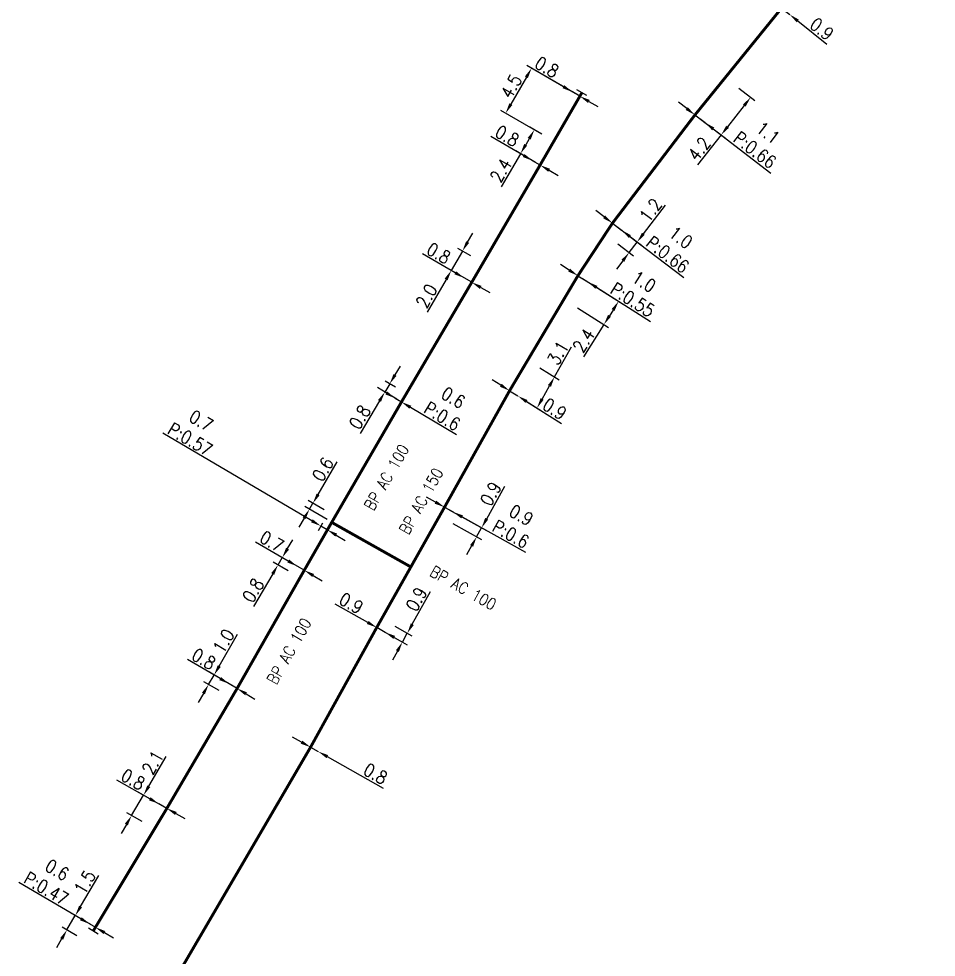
# Model space of a CAD drawing. Header units: millimetres. Extents: x 185000 to 186000, y 127990 to 129010.
# Drawn here: x 185797.8 to 185877.5, y 128826.4 to 128907.9 of the extents above; entities that cross this region are included whole.
import ezdxf
from ezdxf.enums import TextEntityAlignment as Align

# ---------------------------------------------------------------- set-up
doc = ezdxf.new("R2010")
doc.units = ezdxf.units.MM
doc.header["$PDMODE"] = 34
doc.linetypes.add('L_25_AP', pattern=[2000, 1000, 1000])
doc.layers.get('0').update_dxf_attribs({"linetype": 'CONTINUOUS'})
doc.layers.get('DEFPOINTS').update_dxf_attribs({"linetype": 'CONTINUOUS'})
doc.layers.add('L_150', color=1, linetype='CONTINUOUS')
doc.layers.add('L_340', color=7, linetype='CONTINUOUS')
doc.styles.get("Standard").update_dxf_attribs({"font": 'romans.shx', "width": 0.85})
doc.dimstyles.get("Standard").update_dxf_attribs({"dimtxt": 1.5, "dimasz": 1.2, "dimexe": 0.625, "dimexo": 0.625, "dimgap": 0.25, "dimtad": 1, "dimdec": 1, "dimzin": 0, "dimdsep": 46, "dimtxsty": 'Standard', "dimcen": -0.5, "dimadec": 0, "dimazin": 0, "dimtfac": 1, "dimtdec": 1, "dimtmove": 0, "dimatfit": 3, "dimfxl": 0, "dimtolj": 1, "dimtzin": 0, "dimarcsym": 0})

# ---------------------------------------------------------------- blocks, each defined once
blk = doc.blocks.new('*D783')
at = {"layer": 'DEFPOINTS', "color": 0, "linetype": 'Continuous', "transparency": 16777216}
for p in [(185830.071, 128855.363), (185828.908, 128855.02), (185831.562, 128854.522)]:
    blk.add_point(p, dxfattribs=at)
at = {"layer": 'L_150', "color": 0, "linetype": 'Continuous', "lineweight": -2, "transparency": 16777216}
for p, q in [((185831.999, 128855.309), (185833.574, 128858.144)), ((185829.316, 128854.789), (185831.547, 128853.531)), ((185830.479, 128855.132), (185831.97, 128854.292)), ((185831.139, 128853.761), (185831.562, 128854.522)), ((185830.702, 128852.975), (185830.265, 128852.188))]:
    blk.add_line(p, q, dxfattribs=at)
at = {"layer": 'L_150', "color": 0, "linetype": 'Continuous', "transparency": 16777216}
for points in [[(185831.868, 128855.381), (185832.13, 128855.236), (185831.562, 128854.522)], [(185830.571, 128853.047), (185830.833, 128852.902), (185831.139, 128853.761)]]:
    blk.add_solid(points, dxfattribs=at)
at = {"layer": 'L_150', "color": 0, "linetype": 'Continuous', "transparency": 16777216, "insert": (185832.352, 128857.489), "char_height": 1.125, "attachment_point": 5, "rotation": 60.94529}
blk.add_mtext('\\A1;0.9', dxfattribs=at)
blk = doc.blocks.new('*D784')
at = {"layer": 'DEFPOINTS', "color": 0, "linetype": 'Continuous', "transparency": 16777216}
for p in [(185828.908, 128855.02), (185829.648, 128854.602), (185829.648, 128854.602)]:
    blk.add_point(p, dxfattribs=at)
at = {"layer": 'L_150', "color": 0, "linetype": 'Continuous', "lineweight": -2, "transparency": 16777216}
for p, q in [((185828.124, 128855.462), (185825.308, 128857.05)), ((185829.648, 128854.602), (185828.908, 128855.02)), ((185830.432, 128854.16), (185831.216, 128853.718))]:
    blk.add_line(p, q, dxfattribs=at)
at = {"layer": 'L_150', "color": 0, "linetype": 'Continuous', "transparency": 16777216}
for points in [[(185828.198, 128855.592), (185828.05, 128855.331), (185828.908, 128855.02)], [(185830.506, 128854.291), (185830.359, 128854.029), (185829.648, 128854.602)]]:
    blk.add_solid(points, dxfattribs=at)
at = {"layer": 'L_150', "color": 0, "linetype": 'Continuous', "transparency": 16777216, "insert": (185826.693, 128857.13), "char_height": 1.125, "attachment_point": 5, "rotation": 330.57802}
blk.add_mtext('\\A1;0.9', dxfattribs=at)
blk = doc.blocks.new('*D785')
at = {"layer": 'DEFPOINTS', "color": 0, "linetype": 'Continuous', "transparency": 16777216}
for p in [(185823.166, 128844.63), (185823.837, 128844.253), (185823.837, 128844.253)]:
    blk.add_point(p, dxfattribs=at)
at = {"layer": 'L_150', "color": 0, "linetype": 'Continuous', "lineweight": -2, "transparency": 16777216}
for p, q in [((185822.381, 128845.071), (185821.597, 128845.512)), ((185823.166, 128844.63), (185823.837, 128844.253)), ((185824.622, 128843.813), (185829.474, 128841.087))]:
    blk.add_line(p, q, dxfattribs=at)
at = {"layer": 'L_150', "color": 0, "linetype": 'Continuous', "transparency": 16777216}
for points in [[(185822.455, 128845.202), (185822.308, 128844.94), (185823.166, 128844.63)], [(185824.696, 128843.943), (185824.549, 128843.682), (185823.837, 128844.253)]]:
    blk.add_solid(points, dxfattribs=at)
at = {"layer": 'L_150', "color": 0, "linetype": 'Continuous', "transparency": 16777216, "insert": (185828.804, 128842.324), "char_height": 1.125, "attachment_point": 5, "rotation": 330.67507}
blk.add_mtext('\\A1;0.8', dxfattribs=at)
blk = doc.blocks.new('*D786')
at = {"layer": 'DEFPOINTS', "color": 0, "linetype": 'Continuous', "transparency": 16777216}
for p in [(185834.793, 128865.469), (185835.1, 128864.269), (185837.58, 128862.892)]:
    blk.add_point(p, dxfattribs=at)
at = {"layer": 'L_150', "color": 0, "linetype": 'Continuous', "lineweight": -2, "transparency": 16777216}
for p, q in [((185838.453, 128864.466), (185840.023, 128867.293)), ((185835.203, 128865.241), (185838.426, 128863.452)), ((185835.509, 128864.042), (185837.989, 128862.665)), ((185837.58, 128862.892), (185838.016, 128863.679)), ((185837.143, 128862.106), (185836.706, 128861.319))]:
    blk.add_line(p, q, dxfattribs=at)
at = {"layer": 'L_150', "color": 0, "linetype": 'Continuous', "transparency": 16777216}
for points in [[(185838.322, 128864.539), (185838.584, 128864.393), (185838.016, 128863.679)], [(185837.011, 128862.178), (185837.274, 128862.033), (185837.58, 128862.892)]]:
    blk.add_solid(points, dxfattribs=at)
at = {"layer": 'L_150', "color": 0, "linetype": 'Continuous', "transparency": 16777216, "insert": (185838.801, 128866.637), "char_height": 1.125, "attachment_point": 5, "rotation": 60.95919}
blk.add_mtext('\\A1;0.9', dxfattribs=at)
blk = doc.blocks.new('*D787')
at = {"layer": 'DEFPOINTS', "color": 0, "linetype": 'Continuous', "transparency": 16777216}
for p in [(185834.793, 128865.469), (185835.536, 128865.056), (185835.536, 128865.056)]:
    blk.add_point(p, dxfattribs=at)
at = {"layer": 'L_150', "color": 0, "linetype": 'Continuous', "lineweight": -2, "transparency": 16777216}
for p, q in [((185834.006, 128865.906), (185833.22, 128866.343)), ((185834.793, 128865.469), (185835.536, 128865.056)), ((185836.323, 128864.619), (185841.817, 128861.569))]:
    blk.add_line(p, q, dxfattribs=at)
at = {"layer": 'L_150', "color": 0, "linetype": 'Continuous', "transparency": 16777216}
for points in [[(185834.079, 128866.037), (185833.934, 128865.775), (185834.793, 128865.469)], [(185836.396, 128864.751), (185836.25, 128864.488), (185835.536, 128865.056)]]:
    blk.add_solid(points, dxfattribs=at)
at = {"layer": 'L_150', "color": 0, "linetype": 'Continuous', "transparency": 16777216, "insert": (185840.999, 128863.953), "char_height": 1.125, "attachment_point": 5, "rotation": 330.95919}
blk.add_mtext('\\A1;0.9\\PP:0.6', dxfattribs=at)
blk = doc.blocks.new('*D788')
at = {"layer": 'DEFPOINTS', "color": 0, "linetype": 'Continuous', "transparency": 16777216}
for p in [(185842.677, 128877.824), (185844.341, 128876.776), (185841.157, 128875.122)]:
    blk.add_point(p, dxfattribs=at)
at = {"layer": 'L_150', "color": 0, "linetype": 'Continuous', "lineweight": -2, "transparency": 16777216}
for p, q in [((185844.341, 128876.776), (185845.815, 128879.395)), ((185843.074, 128877.574), (185844.738, 128876.526)), ((185843.261, 128874.859), (185843.899, 128875.992)), ((185841.554, 128874.872), (185843.217, 128873.825))]:
    blk.add_line(p, q, dxfattribs=at)
at = {"layer": 'L_150', "color": 0, "linetype": 'Continuous', "transparency": 16777216}
for points in [[(185843.768, 128876.066), (185844.03, 128875.918), (185844.341, 128876.776)], [(185843.131, 128874.933), (185843.392, 128874.786), (185842.82, 128874.075)]]:
    blk.add_solid(points, dxfattribs=at)
at = {"layer": 'L_150', "color": 0, "linetype": 'Continuous', "transparency": 16777216, "insert": (185844.645, 128878.846), "char_height": 1.125, "attachment_point": 5, "rotation": 60.62913}
blk.add_mtext('\\A1;3.1', dxfattribs=at)
blk = doc.blocks.new('*D789')
at = {"layer": 'DEFPOINTS', "color": 0, "linetype": 'Continuous', "transparency": 16777216}
for p in [(185840.437, 128875.575), (185841.157, 128875.122), (185841.157, 128875.122)]:
    blk.add_point(p, dxfattribs=at)
at = {"layer": 'L_150', "color": 0, "linetype": 'Continuous', "lineweight": -2, "transparency": 16777216}
for p, q in [((185839.676, 128876.054), (185838.914, 128876.534)), ((185840.437, 128875.575), (185841.157, 128875.122)), ((185841.918, 128874.643), (185844.937, 128872.742))]:
    blk.add_line(p, q, dxfattribs=at)
at = {"layer": 'L_150', "color": 0, "linetype": 'Continuous', "transparency": 16777216}
for points in [[(185839.756, 128876.181), (185839.596, 128875.928), (185840.437, 128875.575)], [(185841.998, 128874.769), (185841.838, 128874.516), (185841.157, 128875.122)]]:
    blk.add_solid(points, dxfattribs=at)
at = {"layer": 'L_150', "color": 0, "linetype": 'Continuous', "transparency": 16777216, "insert": (185844.35, 128873.998), "char_height": 1.125, "attachment_point": 5, "rotation": 327.80582}
blk.add_mtext('\\A1;0.9', dxfattribs=at)
blk = doc.blocks.new('*D790')
at = {"layer": 'DEFPOINTS', "color": 0, "linetype": 'Continuous', "transparency": 16777216}
for p in [(185849.365, 128890.122), (185849.462, 128888.601), (185850.811, 128887.572)]:
    blk.add_point(p, dxfattribs=at)
at = {"layer": 'L_150', "color": 0, "linetype": 'Continuous', "lineweight": -2, "transparency": 16777216}
for p, q in [((185852.054, 128889.202), (185853.96, 128891.7)), ((185849.738, 128889.837), (185851.881, 128888.202)), ((185849.835, 128888.317), (185851.184, 128887.288)), ((185850.811, 128887.572), (185851.509, 128888.486)), ((185850.265, 128886.856), (185849.719, 128886.141))]:
    blk.add_line(p, q, dxfattribs=at)
at = {"layer": 'L_150', "color": 0, "linetype": 'Continuous', "transparency": 16777216}
for points in [[(185851.935, 128889.293), (185852.174, 128889.111), (185851.509, 128888.486)], [(185850.146, 128886.947), (185850.384, 128886.765), (185850.811, 128887.572)]]:
    blk.add_solid(points, dxfattribs=at)
at = {"layer": 'L_150', "color": 0, "linetype": 'Continuous', "transparency": 16777216, "insert": (185852.684, 128891.263), "char_height": 1.125, "attachment_point": 5, "rotation": 52.65836}
blk.add_mtext('\\A1;1.2', dxfattribs=at)
blk = doc.blocks.new('*D791')
at = {"layer": 'DEFPOINTS', "color": 0, "linetype": 'Continuous', "transparency": 16777216}
for p in [(185849.365, 128890.122), (185850.16, 128889.515), (185850.16, 128889.515)]:
    blk.add_point(p, dxfattribs=at)
at = {"layer": 'L_150', "color": 0, "linetype": 'Continuous', "lineweight": -2, "transparency": 16777216}
for p, q in [((185848.649, 128890.668), (185847.934, 128891.214)), ((185849.365, 128890.122), (185850.16, 128889.515)), ((185850.875, 128888.969), (185855.559, 128885.396))]:
    blk.add_line(p, q, dxfattribs=at)
at = {"layer": 'L_150', "color": 0, "linetype": 'Continuous', "transparency": 16777216}
for points in [[(185848.74, 128890.787), (185848.558, 128890.548), (185849.365, 128890.122)], [(185850.966, 128889.089), (185850.784, 128888.85), (185850.16, 128889.515)]]:
    blk.add_solid(points, dxfattribs=at)
at = {"layer": 'L_150', "color": 0, "linetype": 'Continuous', "transparency": 16777216, "insert": (185854.732, 128888.15), "char_height": 1.125, "attachment_point": 5, "rotation": 322.65836}
blk.add_mtext('\\A1;1.0\\PP:0.66', dxfattribs=at)
blk = doc.blocks.new('*D792')
at = {"layer": 'DEFPOINTS', "color": 0, "linetype": 'Continuous', "transparency": 16777216}
for p in [(185859.962, 128902.119), (185861.362, 128901.048), (185856.528, 128899.522)]:
    blk.add_point(p, dxfattribs=at)
at = {"layer": 'L_150', "color": 0, "linetype": 'Continuous', "lineweight": -2, "transparency": 16777216}
for p, q in [((185860.335, 128901.834), (185861.734, 128900.763)), ((185860.806, 128900.34), (185859.356, 128898.491)), ((185856.9, 128899.237), (185859.173, 128897.498)), ((185858.8, 128897.783), (185856.757, 128895.178))]:
    blk.add_line(p, q, dxfattribs=at)
at = {"layer": 'L_150', "color": 0, "linetype": 'Continuous', "transparency": 16777216}
for points in [[(185860.688, 128900.432), (185860.924, 128900.247), (185861.362, 128901.048)], [(185859.238, 128898.583), (185859.474, 128898.398), (185858.8, 128897.783)]]:
    blk.add_solid(points, dxfattribs=at)
at = {"layer": 'L_150', "color": 0, "linetype": 'Continuous', "transparency": 16777216, "insert": (185856.901, 128896.576), "char_height": 1.125, "attachment_point": 5, "rotation": 51.8921}
blk.add_mtext('\\A1;4.2', dxfattribs=at)
blk = doc.blocks.new('*D793')
at = {"layer": 'DEFPOINTS', "color": 0, "linetype": 'Continuous', "transparency": 16777216}
for p in [(185856.528, 128899.522), (185857.401, 128898.854), (185857.401, 128898.854)]:
    blk.add_point(p, dxfattribs=at)
at = {"layer": 'L_150', "color": 0, "linetype": 'Continuous', "lineweight": -2, "transparency": 16777216}
for p, q in [((185855.813, 128900.069), (185855.099, 128900.616)), ((185856.528, 128899.522), (185857.401, 128898.854)), ((185858.116, 128898.307), (185863.118, 128894.477))]:
    blk.add_line(p, q, dxfattribs=at)
at = {"layer": 'L_150', "color": 0, "linetype": 'Continuous', "transparency": 16777216}
for points in [[(185855.904, 128900.188), (185855.722, 128899.95), (185856.528, 128899.522)], [(185858.207, 128898.426), (185858.025, 128898.187), (185857.401, 128898.854)]]:
    blk.add_solid(points, dxfattribs=at)
at = {"layer": 'L_150', "color": 0, "linetype": 'Continuous', "transparency": 16777216, "insert": (185862.296, 128897.232), "char_height": 1.125, "attachment_point": 5, "rotation": 322.56553}
blk.add_mtext('\\A1;1.1\\PP:0.66', dxfattribs=at)
blk = doc.blocks.new('*D794')
at = {"layer": 'DEFPOINTS', "color": 0, "linetype": 'Continuous', "transparency": 16777216}
for p in [(185864.046, 128908.797), (185864.75, 128908.237), (185864.75, 128908.237)]:
    blk.add_point(p, dxfattribs=at)
at = {"layer": 'L_150', "color": 0, "linetype": 'Continuous', "lineweight": -2, "transparency": 16777216}
for p, q in [((185863.341, 128909.358), (185862.637, 128909.918)), ((185864.046, 128908.797), (185864.75, 128908.237)), ((185865.454, 128907.677), (185867.984, 128905.664))]:
    blk.add_line(p, q, dxfattribs=at)
at = {"layer": 'L_150', "color": 0, "linetype": 'Continuous', "transparency": 16777216}
for points in [[(185863.435, 128909.475), (185863.248, 128909.24), (185864.046, 128908.797)], [(185865.548, 128907.794), (185865.361, 128907.56), (185864.75, 128908.237)]]:
    blk.add_solid(points, dxfattribs=at)
at = {"layer": 'L_150', "color": 0, "linetype": 'Continuous', "transparency": 16777216, "insert": (185867.538, 128906.977), "char_height": 1.125, "attachment_point": 5, "rotation": 321.4997}
blk.add_mtext('\\A1;0.9', dxfattribs=at)
blk = doc.blocks.new('*D800')
at = {"layer": 'DEFPOINTS', "color": 0, "linetype": 'Continuous', "transparency": 16777216}
for p in [(185842.591, 128898.232), (185843.642, 128897.622), (185843.087, 128895.169)]:
    blk.add_point(p, dxfattribs=at)
at = {"layer": 'L_150', "color": 0, "linetype": 'Continuous', "lineweight": -2, "transparency": 16777216}
for p, q in [((185843.237, 128897.857), (185842.185, 128898.467)), ((185842.139, 128897.453), (185841.838, 128896.934)), ((185841.387, 128896.155), (185839.72, 128893.28)), ((185842.682, 128895.404), (185840.981, 128896.39))]:
    blk.add_line(p, q, dxfattribs=at)
at = {"layer": 'L_150', "color": 0, "linetype": 'Continuous', "transparency": 16777216}
for points in [[(185842.01, 128897.528), (185842.269, 128897.378), (185842.591, 128898.232)], [(185841.709, 128897.009), (185841.968, 128896.859), (185841.387, 128896.155)]]:
    blk.add_solid(points, dxfattribs=at)
at = {"layer": 'L_150', "color": 0, "linetype": 'Continuous', "transparency": 16777216, "insert": (185839.679, 128894.704), "char_height": 1.125, "attachment_point": 5, "rotation": 59.89387}
blk.add_mtext('\\A1;2.4', dxfattribs=at)
blk = doc.blocks.new('*D801')
at = {"layer": 'DEFPOINTS', "color": 0, "linetype": 'Continuous', "transparency": 16777216}
for p in [(185842.439, 128895.545), (185842.439, 128895.545), (185843.087, 128895.169)]:
    blk.add_point(p, dxfattribs=at)
at = {"layer": 'L_150', "color": 0, "linetype": 'Continuous', "lineweight": -2, "transparency": 16777216}
for p, q in [((185841.66, 128895.997), (185838.824, 128897.641)), ((185843.087, 128895.169), (185842.439, 128895.545)), ((185843.866, 128894.718), (185844.645, 128894.266))]:
    blk.add_line(p, q, dxfattribs=at)
at = {"layer": 'L_150', "color": 0, "linetype": 'Continuous', "transparency": 16777216}
for points in [[(185841.735, 128896.127), (185841.585, 128895.867), (185842.439, 128895.545)], [(185843.941, 128894.848), (185843.791, 128894.588), (185843.087, 128895.169)]]:
    blk.add_solid(points, dxfattribs=at)
at = {"layer": 'L_150', "color": 0, "linetype": 'Continuous', "transparency": 16777216, "insert": (185840.229, 128897.694), "char_height": 1.125, "attachment_point": 5, "rotation": 329.89387}
blk.add_mtext('\\A1;0.8', dxfattribs=at)
blk = doc.blocks.new('L_340_07')
at = {"color": 0, "linetype": 'Continuous', "const_width": 0.25, "flags": 128}
blk.add_lwpolyline([(0, 0), (0.35, 0)], dxfattribs=at)
at = {"color": 0, "linetype": 'Continuous', "flags": 128}
blk.add_lwpolyline([(0.35, -0.5), (0.35, 0.5)], dxfattribs=at)
at = {"color": 0, "linetype": 'Continuous', "width": 0.75, "flags": 3}
for tag, p in [('DEF_LEG', (0.723, -3.465)), ('DEF_COUP', (0.723, -5.965)), ('DEF_TYPE', (0.723, -8.465))]:
    blk.add_attdef(tag, text='', height=1.2, dxfattribs=at).set_placement(p, align=Align.MIDDLE)
blk = doc.blocks.new('*D802')
at = {"layer": 'DEFPOINTS', "color": 0, "linetype": 'Continuous', "transparency": 16777216}
for p in [(185836.349, 128887.706), (185837.478, 128887.057), (185837.156, 128884.992)]:
    blk.add_point(p, dxfattribs=at)
at = {"layer": 'L_150', "color": 0, "linetype": 'Continuous', "lineweight": -2, "transparency": 16777216}
for p, q in [((185836.798, 128888.486), (185837.246, 128889.266)), ((185837.071, 128887.29), (185835.943, 128887.939)), ((185836.349, 128887.706), (185835.377, 128886.015)), ((185836.749, 128885.226), (185834.971, 128886.249)), ((185834.928, 128885.235), (185833.294, 128882.393))]:
    blk.add_line(p, q, dxfattribs=at)
at = {"layer": 'L_150', "color": 0, "linetype": 'Continuous', "transparency": 16777216}
for points in [[(185836.668, 128888.561), (185836.928, 128888.411), (185836.349, 128887.706)], [(185834.798, 128885.31), (185835.058, 128885.16), (185835.377, 128886.015)]]:
    blk.add_solid(points, dxfattribs=at)
at = {"layer": 'L_150', "color": 0, "linetype": 'Continuous', "transparency": 16777216, "insert": (185833.237, 128883.798), "char_height": 1.125, "attachment_point": 5, "rotation": 60.09913}
blk.add_mtext('\\A1;2.0', dxfattribs=at)
blk = doc.blocks.new('*D803')
at = {"layer": 'DEFPOINTS', "color": 0, "linetype": 'Continuous', "transparency": 16777216}
for p in [(185836.506, 128885.366), (185836.506, 128885.366), (185837.156, 128884.992)]:
    blk.add_point(p, dxfattribs=at)
at = {"layer": 'L_150', "color": 0, "linetype": 'Continuous', "lineweight": -2, "transparency": 16777216}
for p, q in [((185835.725, 128885.815), (185832.883, 128887.449)), ((185837.156, 128884.992), (185836.506, 128885.366)), ((185837.936, 128884.544), (185838.716, 128884.095))]:
    blk.add_line(p, q, dxfattribs=at)
at = {"layer": 'L_150', "color": 0, "linetype": 'Continuous', "transparency": 16777216}
for points in [[(185835.8, 128885.945), (185835.651, 128885.685), (185836.506, 128885.366)], [(185838.011, 128884.674), (185837.861, 128884.414), (185837.156, 128884.992)]]:
    blk.add_solid(points, dxfattribs=at)
at = {"layer": 'L_150', "color": 0, "linetype": 'Continuous', "transparency": 16777216, "insert": (185834.288, 128887.507), "char_height": 1.125, "attachment_point": 5, "rotation": 330.09913}
blk.add_mtext('\\A1;0.8', dxfattribs=at)
blk = doc.blocks.new('*D804')
at = {"layer": 'DEFPOINTS', "color": 0, "linetype": 'Continuous', "transparency": 16777216}
for p in [(185830.036, 128876.177), (185830.94, 128875.638), (185831.056, 128874.603)]:
    blk.add_point(p, dxfattribs=at)
at = {"layer": 'L_150', "color": 0, "linetype": 'Continuous', "lineweight": -2, "transparency": 16777216}
for p, q in [((185830.497, 128876.95), (185830.958, 128877.723)), ((185830.537, 128875.878), (185829.633, 128876.417)), ((185830.653, 128874.843), (185829.208, 128875.704)), ((185830.036, 128876.177), (185829.611, 128875.464)), ((185829.15, 128874.691), (185827.471, 128871.875))]:
    blk.add_line(p, q, dxfattribs=at)
at = {"layer": 'L_150', "color": 0, "linetype": 'Continuous', "transparency": 16777216}
for points in [[(185830.368, 128877.027), (185830.626, 128876.873), (185830.036, 128876.177)], [(185829.021, 128874.768), (185829.279, 128874.614), (185829.611, 128875.464)]]:
    blk.add_solid(points, dxfattribs=at)
at = {"layer": 'L_150', "color": 0, "linetype": 'Continuous', "transparency": 16777216, "insert": (185827.436, 128873.281), "char_height": 1.125, "attachment_point": 5, "rotation": 59.2005}
blk.add_mtext('\\A1;0.8', dxfattribs=at)
blk = doc.blocks.new('*D805')
at = {"layer": 'DEFPOINTS', "color": 0, "linetype": 'Continuous', "transparency": 16777216}
for p in [(185830.515, 128874.925), (185830.515, 128874.925), (185831.056, 128874.603)]:
    blk.add_point(p, dxfattribs=at)
at = {"layer": 'L_150', "color": 0, "linetype": 'Continuous', "lineweight": -2, "transparency": 16777216}
for p, q in [((185829.742, 128875.386), (185828.969, 128875.847)), ((185830.515, 128874.925), (185831.056, 128874.603)), ((185831.829, 128874.142), (185835.819, 128871.764))]:
    blk.add_line(p, q, dxfattribs=at)
at = {"layer": 'L_150', "color": 0, "linetype": 'Continuous', "transparency": 16777216}
for points in [[(185829.819, 128875.515), (185829.665, 128875.257), (185830.515, 128874.925)], [(185831.906, 128874.271), (185831.752, 128874.013), (185831.056, 128874.603)]]:
    blk.add_solid(points, dxfattribs=at)
at = {"layer": 'L_150', "color": 0, "linetype": 'Continuous', "transparency": 16777216, "insert": (185835.075, 128874.172), "char_height": 1.125, "attachment_point": 5, "rotation": 329.2005}
blk.add_mtext('\\A1;0.6\\PP:0.6', dxfattribs=at)
blk = doc.blocks.new('*D806')
at = {"layer": 'DEFPOINTS', "color": 0, "linetype": 'Continuous', "transparency": 16777216}
for p in [(185823.37, 128865.803), (185824.745, 128864.996), (185825.002, 128864.149)]:
    blk.add_point(p, dxfattribs=at)
at = {"layer": 'L_150', "color": 0, "linetype": 'Continuous', "lineweight": -2, "transparency": 16777216}
for p, q in [((185823.825, 128866.579), (185825.484, 128869.407)), ((185824.341, 128865.233), (185822.965, 128866.04)), ((185824.598, 128864.386), (185822.662, 128865.523)), ((185823.066, 128865.285), (185823.37, 128865.803)), ((185822.61, 128864.509), (185822.155, 128863.733))]:
    blk.add_line(p, q, dxfattribs=at)
at = {"layer": 'L_150', "color": 0, "linetype": 'Continuous', "transparency": 16777216}
for points in [[(185823.696, 128866.655), (185823.954, 128866.503), (185823.37, 128865.803)], [(185822.481, 128864.585), (185822.74, 128864.433), (185823.066, 128865.285)]]:
    blk.add_solid(points, dxfattribs=at)
at = {"layer": 'L_150', "color": 0, "linetype": 'Continuous', "transparency": 16777216, "insert": (185824.236, 128868.76), "char_height": 1.125, "attachment_point": 5, "rotation": 59.59234}
blk.add_mtext('\\A1;0.6', dxfattribs=at)
blk = doc.blocks.new('*D1953')
at = {"layer": 'DEFPOINTS', "color": 0, "linetype": 'Continuous', "transparency": 16777216}
for p in [(185824.441, 128864.478), (185824.061, 128863.83), (185825.002, 128864.149)]:
    blk.add_point(p, dxfattribs=at)
at = {"layer": 'L_150', "color": 0, "linetype": 'Continuous', "lineweight": -2, "transparency": 16777216}
for p, q in [((185823.284, 128864.285), (185810.335, 128871.885)), ((185824.204, 128864.074), (185823.823, 128863.425)), ((185824.621, 128863.501), (185824.061, 128863.83)), ((185824.765, 128863.745), (185824.384, 128863.096)), ((185825.397, 128863.045), (185826.174, 128862.589))]:
    blk.add_line(p, q, dxfattribs=at)
at = {"layer": 'L_150', "color": 0, "linetype": 'Continuous', "transparency": 16777216}
for points in [[(185823.36, 128864.414), (185823.208, 128864.156), (185824.061, 128863.83)], [(185825.473, 128863.174), (185825.321, 128862.916), (185824.621, 128863.501)]]:
    blk.add_solid(points, dxfattribs=at)
at = {"layer": 'L_150', "color": 0, "linetype": 'Continuous', "transparency": 16777216, "insert": (185813.197, 128872.162), "char_height": 1.125, "attachment_point": 5, "rotation": 329.59234}
blk.add_mtext('\\A1;0.7\\PP:0.57', dxfattribs=at)
blk = doc.blocks.new('*D1954')
at = {"layer": 'DEFPOINTS', "color": 0, "linetype": 'Continuous', "transparency": 16777216}
for p in [(185820.336, 128860.446), (185821.633, 128859.694), (185822.619, 128859.99)]:
    blk.add_point(p, dxfattribs=at)
at = {"layer": 'L_150', "color": 0, "linetype": 'Continuous', "lineweight": -2, "transparency": 16777216}
for p, q in [((185821.171, 128861.869), (185821.626, 128862.645)), ((185822.213, 128860.225), (185820.31, 128861.328)), ((185820.715, 128861.093), (185820.336, 128860.446)), ((185821.228, 128859.929), (185819.93, 128860.681)), ((185819.88, 128859.67), (185818.221, 128856.842))]:
    blk.add_line(p, q, dxfattribs=at)
at = {"layer": 'L_150', "color": 0, "linetype": 'Continuous', "transparency": 16777216}
for points in [[(185821.041, 128861.945), (185821.3, 128861.793), (185820.715, 128861.093)], [(185819.751, 128859.746), (185820.009, 128859.594), (185820.336, 128860.446)]]:
    blk.add_solid(points, dxfattribs=at)
at = {"layer": 'L_150', "color": 0, "linetype": 'Continuous', "transparency": 16777216, "insert": (185818.176, 128858.247), "char_height": 1.125, "attachment_point": 5, "rotation": 59.59234}
blk.add_mtext('\\A1;0.8', dxfattribs=at)
blk = doc.blocks.new('*D1955')
at = {"layer": 'DEFPOINTS', "color": 0, "linetype": 'Continuous', "transparency": 16777216}
for p in [(185822.013, 128860.341), (185822.013, 128860.341), (185822.619, 128859.99)]:
    blk.add_point(p, dxfattribs=at)
at = {"layer": 'L_150', "color": 0, "linetype": 'Continuous', "lineweight": -2, "transparency": 16777216}
for p, q in [((185821.234, 128860.792), (185818.398, 128862.436)), ((185822.619, 128859.99), (185822.013, 128860.341)), ((185823.397, 128859.538), (185824.176, 128859.087))]:
    blk.add_line(p, q, dxfattribs=at)
at = {"layer": 'L_150', "color": 0, "linetype": 'Continuous', "transparency": 16777216}
for points in [[(185821.31, 128860.922), (185821.159, 128860.662), (185822.013, 128860.341)], [(185823.473, 128859.668), (185823.322, 128859.409), (185822.619, 128859.99)]]:
    blk.add_solid(points, dxfattribs=at)
at = {"layer": 'L_150', "color": 0, "linetype": 'Continuous', "transparency": 16777216, "insert": (185819.803, 128862.488), "char_height": 1.125, "attachment_point": 5, "rotation": 329.90936}
blk.add_mtext('\\A1;0.7', dxfattribs=at)
blk = doc.blocks.new('*D1956')
at = {"layer": 'DEFPOINTS', "color": 0, "linetype": 'Continuous', "transparency": 16777216}
for p in [(185814.318, 128850.074), (185816.79, 128849.726), (185815.625, 128849.308)]:
    blk.add_point(p, dxfattribs=at)
at = {"layer": 'L_150', "color": 0, "linetype": 'Continuous', "lineweight": -2, "transparency": 16777216}
for p, q in [((185815.243, 128851.676), (185816.837, 128854.437)), ((185814.318, 128850.074), (185814.793, 128850.897)), ((185816.386, 128849.963), (185814.389, 128851.134)), ((185815.221, 128849.545), (185813.914, 128850.311)), ((185813.868, 128849.295), (185813.418, 128848.515))]:
    blk.add_line(p, q, dxfattribs=at)
at = {"layer": 'L_150', "color": 0, "linetype": 'Continuous', "transparency": 16777216}
for points in [[(185815.114, 128851.751), (185815.373, 128851.601), (185814.793, 128850.897)], [(185813.738, 128849.37), (185813.998, 128849.22), (185814.318, 128850.074)]]:
    blk.add_solid(points, dxfattribs=at)
at = {"layer": 'L_150', "color": 0, "linetype": 'Continuous', "transparency": 16777216, "insert": (185815.627, 128853.841), "char_height": 1.125, "attachment_point": 5, "rotation": 59.99546}
blk.add_mtext('\\A1;1.0', dxfattribs=at)
blk = doc.blocks.new('*D1957')
at = {"layer": 'DEFPOINTS', "color": 0, "linetype": 'Continuous', "transparency": 16777216}
for p in [(185816.1, 128850.13), (185816.1, 128850.13), (185816.79, 128849.726)]:
    blk.add_point(p, dxfattribs=at)
at = {"layer": 'L_150', "color": 0, "linetype": 'Continuous', "lineweight": -2, "transparency": 16777216}
for p, q in [((185815.324, 128850.586), (185812.496, 128852.244)), ((185816.79, 128849.726), (185816.1, 128850.13)), ((185817.567, 128849.27), (185818.343, 128848.815))]:
    blk.add_line(p, q, dxfattribs=at)
at = {"layer": 'L_150', "color": 0, "linetype": 'Continuous', "transparency": 16777216}
for points in [[(185815.4, 128850.715), (185815.248, 128850.456), (185816.1, 128850.13)], [(185817.642, 128849.4), (185817.491, 128849.141), (185816.79, 128849.726)]]:
    blk.add_solid(points, dxfattribs=at)
at = {"layer": 'L_150', "color": 0, "linetype": 'Continuous', "transparency": 16777216, "insert": (185813.901, 128852.29), "char_height": 1.125, "attachment_point": 5, "rotation": 329.60882}
blk.add_mtext('\\A1;0.8', dxfattribs=at)
blk = doc.blocks.new('*D1958')
at = {"layer": 'DEFPOINTS', "color": 0, "linetype": 'Continuous', "transparency": 16777216}
for p in [(185810.695, 128839.32), (185807.634, 128838.692), (185808.961, 128837.945)]:
    blk.add_point(p, dxfattribs=at)
at = {"layer": 'L_150', "color": 0, "linetype": 'Continuous', "lineweight": -2, "transparency": 16777216}
for p, q in [((185809.126, 128841.237), (185810.647, 128843.83)), ((185810.286, 128839.55), (185808.263, 128840.691)), ((185807.634, 128838.692), (185808.671, 128840.461)), ((185808.552, 128838.175), (185807.225, 128838.923)), ((185807.179, 128837.916), (185806.723, 128837.14))]:
    blk.add_line(p, q, dxfattribs=at)
at = {"layer": 'L_150', "color": 0, "linetype": 'Continuous', "transparency": 16777216}
for points in [[(185808.997, 128841.313), (185809.256, 128841.161), (185808.671, 128840.461)], [(185807.049, 128837.992), (185807.308, 128837.84), (185807.634, 128838.692)]]:
    blk.add_solid(points, dxfattribs=at)
at = {"layer": 'L_150', "color": 0, "linetype": 'Continuous', "transparency": 16777216, "insert": (185809.467, 128843.301), "char_height": 1.125, "attachment_point": 5, "rotation": 59.60882}
blk.add_mtext('\\A1;2.1', dxfattribs=at)
blk = doc.blocks.new('*D1959')
at = {"layer": 'DEFPOINTS', "color": 0, "linetype": 'Continuous', "transparency": 16777216}
for p in [(185809.998, 128839.713), (185809.998, 128839.713), (185810.695, 128839.32)]:
    blk.add_point(p, dxfattribs=at)
at = {"layer": 'L_150', "color": 0, "linetype": 'Continuous', "lineweight": -2, "transparency": 16777216}
for p, q in [((185809.214, 128840.155), (185806.358, 128841.765)), ((185810.695, 128839.32), (185809.998, 128839.713)), ((185811.479, 128838.878), (185812.263, 128838.436))]:
    blk.add_line(p, q, dxfattribs=at)
at = {"layer": 'L_150', "color": 0, "linetype": 'Continuous', "transparency": 16777216}
for points in [[(185809.287, 128840.286), (185809.14, 128840.024), (185809.998, 128839.713)], [(185811.552, 128839.009), (185811.405, 128838.747), (185810.695, 128839.32)]]:
    blk.add_solid(points, dxfattribs=at)
at = {"layer": 'L_150', "color": 0, "linetype": 'Continuous', "transparency": 16777216, "insert": (185807.762, 128841.834), "char_height": 1.125, "attachment_point": 5, "rotation": 330.59202}
blk.add_mtext('\\A1;0.8', dxfattribs=at)
blk = doc.blocks.new('*D1960')
at = {"layer": 'DEFPOINTS', "color": 0, "linetype": 'Continuous', "transparency": 16777216}
for p in [(185802.02, 128828.763), (185804.498, 128828.994), (185803.275, 128828.03)]:
    blk.add_point(p, dxfattribs=at)
at = {"layer": 'L_340', "color": 0, "linetype": 'Continuous', "lineweight": -2, "transparency": 16777216}
for p, q in [((185803.206, 128830.792), (185804.791, 128833.505)), ((185802.02, 128828.763), (185802.752, 128830.015)), ((185804.094, 128829.231), (185802.347, 128830.251)), ((185802.87, 128828.267), (185801.616, 128829)), ((185801.566, 128827.986), (185801.112, 128827.209))]:
    blk.add_line(p, q, dxfattribs=at)
at = {"layer": 'L_340', "color": 0, "linetype": 'Continuous', "transparency": 16777216}
for points in [[(185803.076, 128830.868), (185803.335, 128830.716), (185802.752, 128830.015)], [(185801.437, 128828.062), (185801.696, 128827.91), (185802.02, 128828.763)]]:
    blk.add_solid(points, dxfattribs=at)
at = {"layer": 'L_340', "color": 0, "linetype": 'Continuous', "transparency": 16777216, "insert": (185803.578, 128832.915), "char_height": 1.125, "attachment_point": 5, "rotation": 59.70104}
blk.add_mtext('\\A1;1.5', dxfattribs=at)
blk = doc.blocks.new('*D1961')
at = {"layer": 'DEFPOINTS', "color": 0, "linetype": 'Continuous', "transparency": 16777216}
for p in [(185804.006, 128829.282), (185804.006, 128829.282), (185804.498, 128828.994)]:
    blk.add_point(p, dxfattribs=at)
at = {"layer": 'L_340', "color": 0, "linetype": 'Continuous', "lineweight": -2, "transparency": 16777216}
for p, q in [((185803.229, 128829.736), (185797.844, 128832.883)), ((185804.498, 128828.994), (185804.006, 128829.282)), ((185805.275, 128828.54), (185806.053, 128828.086))]:
    blk.add_line(p, q, dxfattribs=at)
at = {"layer": 'L_340', "color": 0, "linetype": 'Continuous', "transparency": 16777216}
for points in [[(185803.305, 128829.866), (185803.154, 128829.607), (185804.006, 128829.282)], [(185805.351, 128828.67), (185805.2, 128828.411), (185804.498, 128828.994)]]:
    blk.add_solid(points, dxfattribs=at)
at = {"layer": 'L_340', "color": 0, "linetype": 'Continuous', "transparency": 16777216, "insert": (185800.705, 128833.166), "char_height": 1.125, "attachment_point": 5, "rotation": 329.70104}
blk.add_mtext('\\A1;0.6\\PP:0.47', dxfattribs=at)
blk = doc.blocks.new('*D1962')
at = {"layer": 'DEFPOINTS', "color": 0, "linetype": 'Continuous', "transparency": 16777216}
for p in [(185846.37, 128885.566), (185845.948, 128883.019), (185848.632, 128881.33)]:
    blk.add_point(p, dxfattribs=at)
at = {"layer": 'L_150', "color": 0, "linetype": 'Continuous', "lineweight": -2, "transparency": 16777216}
for p, q in [((185846.767, 128885.316), (185850.297, 128883.094)), ((185846.345, 128882.77), (185849.029, 128881.08)), ((185849.421, 128882.582), (185849.112, 128882.091)), ((185848.632, 128881.33), (185846.861, 128878.517))]:
    blk.add_line(p, q, dxfattribs=at)
at = {"layer": 'L_150', "color": 0, "linetype": 'Continuous', "transparency": 16777216}
for points in [[(185849.294, 128882.662), (185849.548, 128882.502), (185849.9, 128883.344)], [(185848.985, 128882.171), (185849.239, 128882.011), (185848.632, 128881.33)]]:
    blk.add_solid(points, dxfattribs=at)
at = {"layer": 'L_150', "color": 0, "linetype": 'Continuous', "transparency": 16777216, "insert": (185846.872, 128879.942), "char_height": 1.125, "attachment_point": 5, "rotation": 57.80582}
blk.add_mtext('\\A1;2.4', dxfattribs=at)
blk = doc.blocks.new('*D1963')
at = {"layer": 'DEFPOINTS', "color": 0, "linetype": 'Continuous', "transparency": 16777216}
for p in [(185846.37, 128885.566), (185847.216, 128885.033), (185847.216, 128885.033)]:
    blk.add_point(p, dxfattribs=at)
at = {"layer": 'L_150', "color": 0, "linetype": 'Continuous', "lineweight": -2, "transparency": 16777216}
for p, q in [((185845.608, 128886.046), (185844.847, 128886.525)), ((185846.37, 128885.566), (185847.216, 128885.033)), ((185847.978, 128884.554), (185852.679, 128881.594))]:
    blk.add_line(p, q, dxfattribs=at)
at = {"layer": 'L_150', "color": 0, "linetype": 'Continuous', "transparency": 16777216}
for points in [[(185845.688, 128886.173), (185845.529, 128885.919), (185846.37, 128885.566)], [(185848.058, 128884.681), (185847.898, 128884.427), (185847.216, 128885.033)]]:
    blk.add_solid(points, dxfattribs=at)
at = {"layer": 'L_150', "color": 0, "linetype": 'Continuous', "transparency": 16777216, "insert": (185851.608, 128884.262), "char_height": 1.125, "attachment_point": 5, "rotation": 327.80582}
blk.add_mtext('\\A1;1.0\\PP:0.55', dxfattribs=at)
blk = doc.blocks.new('*D2006')
at = {"layer": 'DEFPOINTS', "color": 0, "linetype": 'Continuous', "transparency": 16777216}
for p in [(185846.539, 128901.144), (185840.1, 128899.676), (185843.642, 128897.622)]:
    blk.add_point(p, dxfattribs=at)
at = {"layer": 'L_340', "color": 0, "linetype": 'Continuous', "lineweight": -2, "transparency": 16777216}
for p, q in [((185846.133, 128901.379), (185841.941, 128903.81)), ((185841.898, 128902.795), (185840.549, 128900.456)), ((185843.237, 128897.857), (185839.694, 128899.911))]:
    blk.add_line(p, q, dxfattribs=at)
at = {"layer": 'L_340', "color": 0, "linetype": 'Continuous', "transparency": 16777216}
for points in [[(185841.768, 128902.87), (185842.027, 128902.72), (185842.347, 128903.575)], [(185840.419, 128900.531), (185840.679, 128900.381), (185840.1, 128899.676)]]:
    blk.add_solid(points, dxfattribs=at)
at = {"layer": 'L_340', "color": 0, "linetype": 'Continuous', "transparency": 16777216, "insert": (185840.574, 128902), "char_height": 1.125, "attachment_point": 5, "rotation": 60.03829}
blk.add_mtext('\\A1;4.5', dxfattribs=at)
blk = doc.blocks.new('*D2007')
at = {"layer": 'DEFPOINTS', "color": 0, "linetype": 'Continuous', "transparency": 16777216}
for p in [(185845.89, 128901.52), (185845.89, 128901.52), (185846.539, 128901.144)]:
    blk.add_point(p, dxfattribs=at)
at = {"layer": 'L_340', "color": 0, "linetype": 'Continuous', "lineweight": -2, "transparency": 16777216}
for p, q in [((185845.111, 128901.972), (185842.275, 128903.616)), ((185846.539, 128901.144), (185845.89, 128901.52)), ((185847.317, 128900.693), (185848.096, 128900.241))]:
    blk.add_line(p, q, dxfattribs=at)
at = {"layer": 'L_340', "color": 0, "linetype": 'Continuous', "transparency": 16777216}
for points in [[(185845.187, 128902.102), (185845.036, 128901.842), (185845.89, 128901.52)], [(185847.393, 128900.822), (185847.242, 128900.563), (185846.539, 128901.144)]]:
    blk.add_solid(points, dxfattribs=at)
at = {"layer": 'L_340', "color": 0, "linetype": 'Continuous', "transparency": 16777216, "insert": (185843.68, 128903.669), "char_height": 1.125, "attachment_point": 5, "rotation": 329.89387}
blk.add_mtext('\\A1;0.8', dxfattribs=at)

msp = doc.modelspace()

# ---------------------------------------------------------------- linework, layer by layer
at = {"layer": 'L_150', "linetype": 'L_25_AP', "const_width": 0.25, "flags": 128}
msp.add_lwpolyline([(185953.825, 128756.4), (185954.42, 128758.367), (185957.559, 128768.746), (185957.559, 128768.746), (185961.309, 128780.028), (185961.309, 128780.028), (185964.67, 128791.547), (185965.342, 128793.851), (185966.061, 128806.449), (185964.503, 128807.725), (185955.816, 128815.817), (185946.928, 128823.712), (185938.272, 128832.172), (185938.272, 128832.172), (185933.659, 128836.463), (185933.659, 128836.463), (185933.632, 128836.489), (185933.279, 128836.476), (185932.914, 128836.082), (185928.518, 128831.321), (185928.164, 128831.306), (185927.447, 128831.958), (185926.751, 128832.591), (185924.671, 128834.486), (185916.212, 128842.344), (185907.534, 128850.063), (185900.109, 128857.532), (185896.646, 128863.905), (185892.744, 128875.16), (185889.089, 128886.482), (185885.721, 128897.895), (185881.759, 128909.119), (185879.087, 128917.728), (185878.926, 128917.818), (185875.485, 128918.381), (185872.659, 128918.843), (185871.931, 128918.611), (185871.386, 128917.986), (185870.99, 128917.532), (185864.046, 128908.797), (185864.046, 128908.797), (185856.528, 128899.522), (185849.365, 128890.122), (185846.37, 128885.566), (185846.37, 128885.566), (185840.437, 128875.575), (185834.793, 128865.469), (185831.871, 128860.28), (185828.908, 128855.02), (185823.166, 128844.63), (185823.166, 128844.63), (185811.556, 128824.735), (185805.201, 128813.502), (185802.687, 128809.643), (185801.11, 128807.2)], dxfattribs=at)
at = {"layer": 'L_150', "linetype": 'L_25_AP', "ltscale": 0.5, "const_width": 0.25, "flags": 128}
for points in [[(185804.498, 128828.994), (185810.695, 128839.32), (185816.79, 128849.726), (185822.619, 128859.99), (185825.002, 128864.149), (185831.056, 128874.603), (185837.156, 128884.992), (185843.087, 128895.169), (185846.539, 128901.144), (185846.539, 128901.144)], [(185825.002, 128864.149), (185831.871, 128860.28)]]:
    msp.add_lwpolyline(points, dxfattribs=at)

# ---------------------------------------------------------------- block references
at = {"layer": 'L_340', "ltscale": 0.5}
for p, rotation in [((185846.539, 128901.144), 59.89386986950165), ((185804.498, 128828.994), 239.0323510491839)]:
    msp.add_blockref('L_340_07', p, dxfattribs=dict(at, rotation=rotation))

# ---------------------------------------------------------------- texts
at = {"layer": 'L_150', "linetype": 'Continuous', "width": 0.85}
for s, rotation, p in [('BP AC 100', 59.9226, (185829.756, 128868.06)), ('BP AC 150', 60.81699, (185832.765, 128865.996)), ('BP AC 100', 330.61129, (185836.419, 128858.458)), ('BP AC 100', 60.40961, (185821.304, 128852.966))]:
    msp.add_text(s, height=1, rotation=rotation, dxfattribs=at).set_placement(p, align=Align.MIDDLE)

# ---------------------------------------------------------------- dimensions: what is measured, and where the dimension line sits
at = {"layer": 'L_150', "linetype": 'Continuous'}
for base, p1, p2, angle, override, picture, middle in [((185864.75, 128908.237), (185864.046, 128908.797), (185864.75, 128908.237), 141.4997, {"dimscale": 0.75, "dimlfac": 1, "dimlunit": 2, "dimatfit": 0}, '*D794', (185867.072, 128906.39)), ((185861.362, 128901.048), (185856.528, 128899.522), (185859.962, 128902.119), 231.8921, {"dimscale": 0.75}, '*D792', (185857.491, 128896.113)), ((185842.591, 128898.232), (185843.087, 128895.169), (185843.642, 128897.622), 239.89387, {"dimscale": 0.75}, '*D800', (185840.328, 128894.328)), ((185842.439, 128895.545), (185843.087, 128895.169), (185842.439, 128895.545), 329.89387, {"dimscale": 0.75, "dimlfac": 1, "dimlunit": 2, "dimatfit": 0}, '*D801', (185839.853, 128897.045)), ((185850.811, 128887.572), (185849.365, 128890.122), (185849.462, 128888.601), 52.65836, {"dimscale": 0.75, "dimatfit": 0}, '*D790', (185853.28, 128890.809)), ((185836.349, 128887.706), (185837.156, 128884.992), (185837.478, 128887.057), 240.09913, {"dimscale": 0.75, "dimatfit": 0}, '*D802', (185833.887, 128883.424)), ((185836.5056, 128885.3663), (185837.1558, 128884.9924), (185836.5056, 128885.3663), 330.09913, {"dimscale": 0.75, "dimlfac": 1, "dimlunit": 2, "dimatfit": 0}, '*D803', (185833.9142, 128886.8564)), ((185848.632, 128881.33), (185846.37, 128885.566), (185845.948, 128883.019), 57.80582, {"dimscale": 0.75}, '*D1962', (185847.507, 128879.542)), ((185844.341, 128876.776), (185841.157, 128875.122), (185842.677, 128877.824), 240.62913, {"dimscale": 0.75}, '*D788', (185845.298, 128878.478)), ((185830.036, 128876.177), (185831.056, 128874.603), (185830.94, 128875.638), 239.2005, {"dimscale": 0.75, "dimatfit": 0}, '*D804', (185828.08, 128872.897)), ((185841.157, 128875.122), (185840.437, 128875.575), (185841.157, 128875.122), 147.80582, {"dimscale": 0.75, "dimatfit": 0}, '*D789', (185843.95, 128873.363)), ((185823.37, 128865.803), (185825.002, 128864.149), (185824.745, 128864.996), 239.59234, {"dimscale": 0.75, "dimatfit": 0}, '*D806', (185824.883, 128868.381)), ((185837.58, 128862.892), (185834.793, 128865.469), (185835.1, 128864.269), 60.95919, {"dimscale": 0.75, "dimatfit": 0}, '*D786', (185839.456, 128866.273)), ((185822.013, 128860.341), (185822.619, 128859.99), (185822.013, 128860.341), 329.90936, {"dimscale": 0.75, "dimlfac": 1, "dimlunit": 2, "dimatfit": 0}, '*D1955', (185819.427, 128861.839)), ((185820.336, 128860.446), (185822.619, 128859.99), (185821.633, 128859.694), 59.59234, {"dimscale": 0.75, "dimatfit": 0}, '*D1954', (185818.823, 128857.868)), ((185831.562, 128854.522), (185828.908, 128855.02), (185830.071, 128855.363), 240.94529, {"dimscale": 0.75, "dimatfit": 0}, '*D783', (185833.008, 128857.125)), ((185829.64839, 128854.60198), (185828.90802, 128855.01954), (185829.64839, 128854.60198), 150.57802, {"dimscale": 0.75, "dimatfit": 0}, '*D784', (185826.32411, 128856.4768)), ((185816.1, 128850.13), (185816.79, 128849.726), (185816.1, 128850.13), 329.60882, {"dimscale": 0.75, "dimlfac": 1, "dimlunit": 2, "dimatfit": 0}, '*D1957', (185813.522, 128851.643)), ((185823.837, 128844.253), (185823.166, 128844.63), (185823.837, 128844.253), 150.67507, {"dimscale": 0.75, "dimatfit": 0}, '*D785', (185828.437, 128841.67)), ((185807.634, 128838.692), (185810.695, 128839.32), (185808.961, 128837.945), 59.60882, {"dimscale": 0.75}, '*D1958', (185810.114, 128842.921)), ((185809.998, 128839.713), (185810.695, 128839.32), (185809.998, 128839.713), 330.59202, {"dimscale": 0.75, "dimlfac": 1, "dimlunit": 2, "dimatfit": 0}, '*D1959', (185807.394, 128841.181))]:
    dim = msp.add_linear_dim(base=base, p1=p1, p2=p2, angle=angle, dimstyle='Standard', override=override, dxfattribs=at)
    dim.commit()
    dim.dimension.update_dxf_attribs({"geometry": picture, "text_midpoint": middle, "dimtype": 160})
for base, p1, p2, angle, text, override, picture, middle in [((185857.401, 128898.854), (185856.528, 128899.522), (185857.401, 128898.854), 142.56553, '<>\\PP:0.66', {"dimscale": 0.75, "dimatfit": 0}, '*D793', (185861.27, 128895.892)), ((185850.16, 128889.515), (185849.365, 128890.122), (185850.16, 128889.515), 142.65836, '<>\\PP:0.66', {"dimscale": 0.75, "dimatfit": 0}, '*D791', (185853.708, 128886.808)), ((185847.216, 128885.033), (185846.37, 128885.566), (185847.216, 128885.033), 147.80582, '<>\\PP:0.55', {"dimscale": 0.75, "dimlfac": 1, "dimlunit": 2, "dimatfit": 0}, '*D1963', (185850.709, 128882.834)), ((185830.515, 128874.925), (185831.056, 128874.603), (185830.515, 128874.925), 329.2005, '<>\\PP:0.6', {"dimscale": 0.75, "dimatfit": 0}, '*D805', (185834.21, 128872.722)), ((185824.061, 128863.83), (185825.002, 128864.149), (185824.441, 128864.478), 329.59234, '<>\\PP:0.57', {"dimscale": 0.75, "dimatfit": 0}, '*D1953', (185812.343, 128870.706)), ((185835.536, 128865.056), (185834.793, 128865.469), (185835.536, 128865.056), 150.95919, '<>\\PP:0.6', {"dimscale": 0.75, "dimlfac": 1, "dimlunit": 2, "dimatfit": 0}, '*D787', (185840.18, 128862.478)), ((185814.318, 128850.074), (185816.79, 128849.726), (185815.625, 128849.308), 59.99546, '1.0', {"dimscale": 0.75, "dimatfit": 0}, '*D1956', (185816.277, 128853.466))]:
    dim = msp.add_linear_dim(base=base, p1=p1, p2=p2, angle=angle, text=text, dimstyle='Standard', override=override, dxfattribs=at)
    dim.commit()
    dim.dimension.update_dxf_attribs({"geometry": picture, "text_midpoint": middle, "dimtype": 160})
at = {"layer": 'L_340', "linetype": 'Continuous'}
for base, p1, p2, angle, override, picture, middle in [((185845.89, 128901.52), (185846.539, 128901.144), (185845.89, 128901.52), 329.89387, {"dimscale": 0.75, "dimlfac": 1, "dimlunit": 2, "dimatfit": 0}, '*D2007', (185843.304, 128903.02)), ((185802.0204, 128828.763), (185804.4984, 128828.9945), (185803.2747, 128828.0301), 59.70104, {"dimscale": 0.75, "dimatfit": 0}, '*D1960', (185804.2256, 128832.537))]:
    dim = msp.add_linear_dim(base=base, p1=p1, p2=p2, angle=angle, dimstyle='Standard', override=override, dxfattribs=at)
    dim.commit()
    dim.dimension.update_dxf_attribs({"geometry": picture, "text_midpoint": middle, "dimtype": 160})
dim = msp.add_linear_dim(base=(185840.1, 128899.676), p1=(185846.539, 128901.144), p2=(185843.642, 128897.622), angle=60.03829, dimstyle='Standard', override={"dimscale": 0.75}, dxfattribs=at)
dim.commit()
dim.dimension.update_dxf_attribs({"geometry": '*D2006', "text_midpoint": (185840.574, 128902)})
dim = msp.add_linear_dim(base=(185804.006, 128829.282), p1=(185804.498, 128828.994), p2=(185804.006, 128829.282), angle=329.70104, text='<>\\PP:0.47', dimstyle='Standard', override={"dimscale": 0.75, "dimatfit": 0}, dxfattribs=at)
dim.commit()
dim.dimension.update_dxf_attribs({"geometry": '*D1961', "text_midpoint": (185799.853, 128831.709), "dimtype": 160})

doc.saveas('drawing.dxf')
